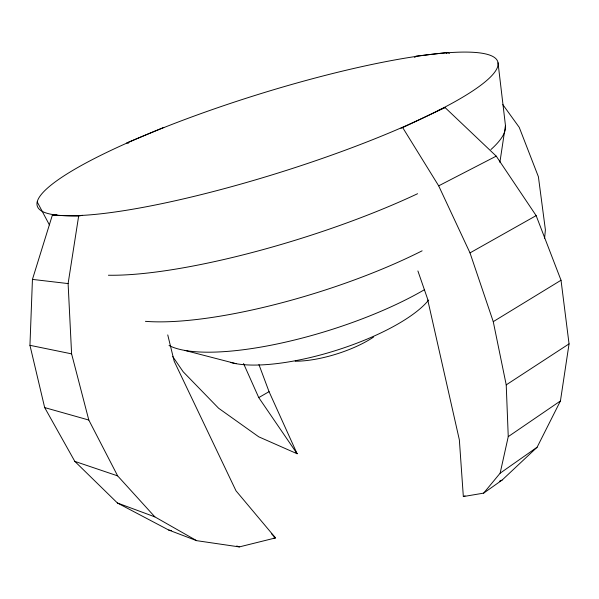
<?xml version="1.0" encoding="UTF-8"?>
<svg xmlns="http://www.w3.org/2000/svg" width="599" height="599" viewBox="0 0 599 599"><rect width="100%" height="100%" fill="white"/><g stroke="black" fill="none" stroke-linecap="round" stroke-linejoin="round"><path stroke-width="0.9" d="M167.75 334.908L174.182 361.234L235.999 490.806L275.525 537.924L239.308 546.917L196.652 540.665L168.693 530.04L117.411 502.988L74.823 461.38L44.67 407.582L29.95 345.316L32.443 279.396L52.33 215.258L56.898 214.524M544.596 238.192L545.397 229.851L538.396 176.735L519.243 127.362L502.831 104.615M499.888 162.351L505.451 125.431L498.024 62.76A241.285 40.462 -17.4 0 0 146.875 134.483A241.285 40.462 -17.4 0 0 157.754 204.499A241.285 40.462 -17.4 0 0 498.024 62.76M417.9 270.958L427.357 298.272L459.351 439.846L463.334 496.564L483.648 493.134L502.082 480.113L537.108 447.243L560.439 400.956L569.05 343.878L561.023 280.242L536.142 215.618L496.234 156.137L445.042 107.535L439.007 110.066M196.652 540.665L154.871 516.877L117.651 475.876L88.802 420.034L71.603 353.859L68.106 283.582L78.649 216.104L82.265 215.288M483.648 493.134L500.135 473.188L508.251 436.634L506.222 384.872L493.254 321.648L470.005 252.89L438.678 185.84L402.685 127.594L400.941 128.238M414.673 57.526L415.961 56.171L447.917 52.42L449.37 53.581M500.135 473.188L537.108 447.243M508.251 436.634L560.439 400.956M446.36 53.431L447.917 52.42M506.222 384.872L569.05 343.878M493.254 321.648L561.023 280.242M172.744 356.562L183.137 371.732L218.598 408.226L258.768 436.828L297.126 453.75L258.753 397.601L269.056 391.664L258.94 364.581M470.005 252.89L536.142 215.618M438.678 185.84L496.234 156.137M402.685 127.594L445.042 107.535M463.334 496.564L465.056 495.83M499.499 481.207L502.082 480.113M163.767 127.415L126.696 142.929L128.553 143.124M273.676 538.059L275.525 537.924L271.661 533.941M52.33 215.258L78.649 216.104M32.443 279.396L68.106 283.582M168.693 530.04L171.404 530.602M29.95 345.316L71.603 353.859M184.851 350.415L236.028 363.675M44.67 407.582L88.802 420.034M74.823 461.38L117.651 475.876M236.725 545.966L239.308 546.917M117.411 502.988L154.871 516.877M295.389 451.556L297.126 453.75L269.056 391.664M37.228 201.953L49.395 224.88M243.538 363.526L258.753 397.601M505.451 125.431A229.679 48.309 -17.4 0 1 490.94 149.525M417.578 193.717A229.679 48.309 -17.4 0 1 108.397 275.233M422.123 250.816A202.851 50.421 -17.4 0 1 145.422 321.334M424.511 289.661A163.347 45.764 -17.4 0 1 169.03 345.496M428.712 299.979A114.214 34.682 -17.4 0 1 336.421 350.31A114.214 34.682 -17.4 0 1 230.952 362.537M373.664 336.967A58.695 18.666 -17.4 0 1 295.195 361.212"/></g></svg>
